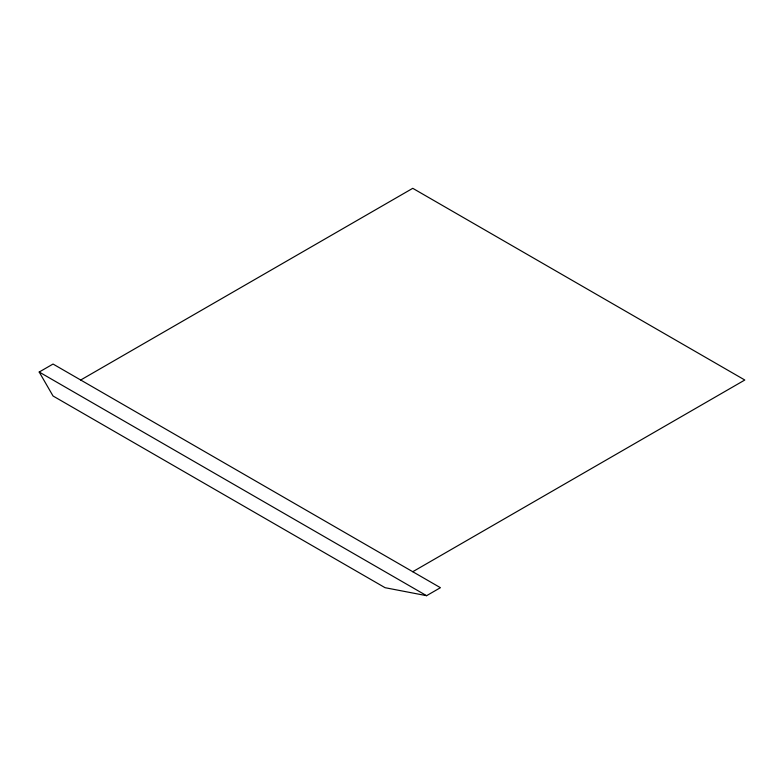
<?xml version="1.0" encoding="UTF-8"?>
<svg xmlns="http://www.w3.org/2000/svg" width="784" height="784" viewBox="0 0 784 784"><rect width="100%" height="100%" fill="white"/><g stroke="black" fill="none" stroke-linecap="round" stroke-linejoin="round"><path stroke-width="1.18" d="M39.2 372.028L53.038 364.041L440.422 587.696L426.584 595.683L385.081 587.696L53.038 395.998L39.2 372.028L426.584 595.683M80.703 380.015L412.756 188.317L744.8 380.015L412.756 571.722"/></g></svg>
